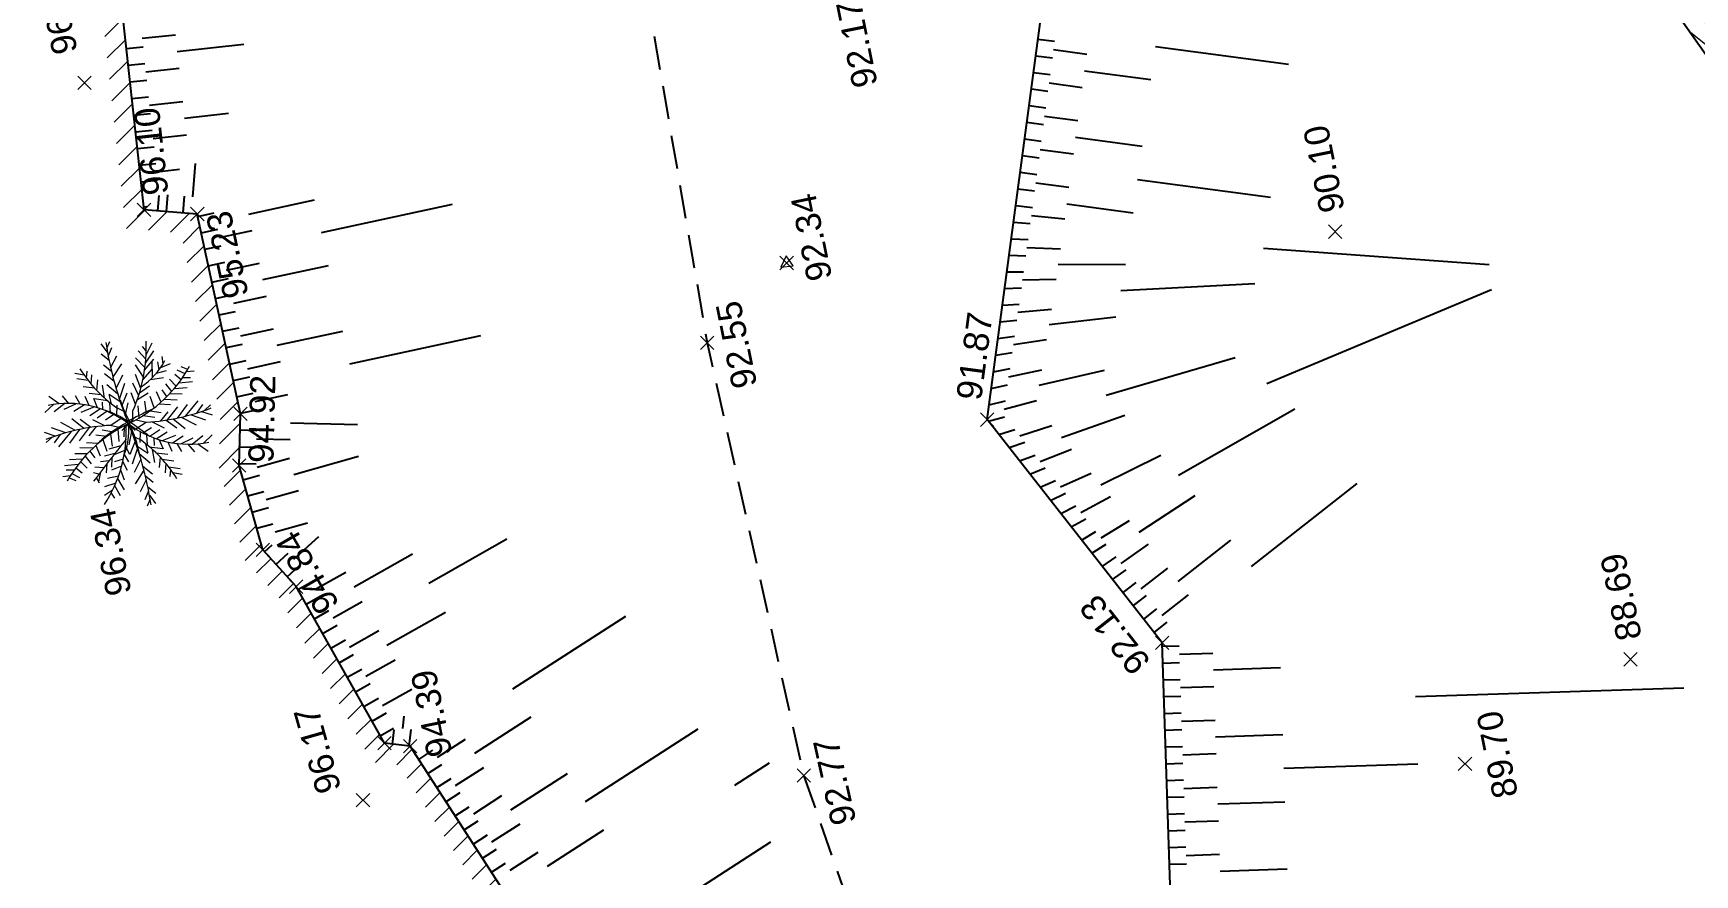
# Model space of a CAD drawing. Extents: x 947 to 1126, y 1788 to 2053.
# Drawn here: x 1018.18 to 1042.96, y 2003.08 to 2015.62 of the extents above; entities that cross this region are included whole.
import ezdxf

# ---------------------------------------------------------------- set-up
doc = ezdxf.new("R2010")
doc.units = 0
doc.header["$LTSCALE"] = 2.5
doc.header["$PDMODE"] = 3
doc.header["$PDSIZE"] = 0.1
doc.linetypes.add('CACH500', pattern=[0.3, 0.2, -0.1])
doc.linetypes.add('CONTINU', pattern=[0])
for name, color, linetype in [('T_Murs', 7, 'Continuous'), ('T_Talus_barbules', 32, 'Continuous'), ('T_Talus_crête', 34, 'Continuous'), ('T_Talus_Pied', 34, 'CACH500')]:
    doc.layers.add(name, color=color, linetype=linetype)
for name, color, linetype, lineweight in [('T_Murs_Hachures', 7, 'Continuous', 0), ('T_Végétaux', 65, 'Continuous', 0), ('TOPOALT', 7, 'Continuous', 0), ('TOPOJIS', 7, 'Continuous', 0)]:
    doc.layers.add(name, color=color, linetype=linetype, lineweight=lineweight)
doc.styles.add('Arial', font='arial.ttf')
pattern_1 = [(45, (0, 0), (-0.176776695, 0.176776695), [])]

# ---------------------------------------------------------------- blocks, each defined once
blk = doc.blocks.new('PointTopo')
at = {"color": 0}
blk.add_point((0, 0), dxfattribs=at)
at = {"layer": 'TOPOALT', "style": 'Arial'}
blk.add_attdef('ALT', (0.125, -0.125), '', height=0.375, dxfattribs=at)
blk = doc.blocks.new('v072')
at = {"color": 0, "linetype": 'Continuous'}
for p, q in [((-0.289, 0.941), (-0.406, 1.036)), ((-0.313, 1.066), (-0.405, 1.19)), ((-0.323, 1.124), (-0.277, 1.226)), ((-0.301, 1), (-0.246, 1.134)), ((-0.266, 0.834), (-0.173, 1.014)), ((0.259, 0.962), (0.146, 1.088)), ((0.265, 1.088), (0.209, 1.151)), ((0.253, 0.901), (0.377, 1.088)), ((0.263, 1.025), (0.351, 1.207)), ((0.515, 0.892), (0.502, 1.004)), ((-0.661, 0.726), (-0.801, 0.749)), ((-0.627, 0.68), (-0.615, 0.786)), ((-0.253, 0.777), (-0.37, 0.871)), ((-0.216, 0.633), (-0.359, 0.746)), ((-0.231, 0.69), (-0.099, 0.894)), ((0.246, 0.838), (0.105, 0.983)), ((0.223, 0.692), (0.105, 0.879)), ((0.214, 0.652), (0.356, 0.816)), ((0.24, 0.797), (0.377, 0.962)), ((0.357, 0.689), (0.354, 0.935)), ((0.417, 0.755), (0.565, 0.795)), ((0.456, 0.804), (0.439, 0.921)), ((0.48, 0.838), (0.628, 0.9)), ((0.843, 0.742), (0.728, 0.799)), ((0.883, 0.806), (0.787, 0.846)), ((0.866, 0.777), (0.977, 0.79)), ((-0.599, 0.643), (-0.772, 0.667)), ((-0.502, 0.528), (-0.678, 0.55)), ((-0.555, 0.588), (-0.547, 0.729)), ((-0.473, 0.497), (-0.456, 0.653)), ((-0.355, 0.383), (-0.386, 0.575)), ((-0.163, 0.448), (-0.324, 0.581)), ((-0.186, 0.527), (-0.085, 0.728)), ((-0.136, 0.366), (-0.053, 0.604)), ((0.152, 0.417), (0.063, 0.607)), ((0.184, 0.524), (0.105, 0.732)), ((0.165, 0.461), (0.314, 0.565)), ((0.326, 0.658), (0.523, 0.69)), ((0.574, 0.407), (0.502, 0.506)), ((0.645, 0.482), (0.557, 0.595)), ((0.713, 0.561), (0.614, 0.663)), ((0.684, 0.527), (0.877, 0.539)), ((0.784, 0.655), (0.692, 0.733)), ((0.749, 0.608), (0.953, 0.629)), ((0.809, 0.69), (0.927, 0.69)), ((-1.118, 0.288), (-1.246, 0.167)), ((-1.034, 0.298), (-1.189, 0.408)), ((-0.95, 0.303), (-1.107, 0.176)), ((-0.887, 0.304), (-0.982, 0.418)), ((-0.78, 0.299), (-0.963, 0.21)), ((-0.654, 0.284), (-0.814, 0.181)), ((-0.719, 0.293), (-0.792, 0.414)), ((-0.505, 0.251), (-0.708, 0.169)), ((-0.588, 0.271), (-0.645, 0.406)), ((-0.409, 0.433), (-0.586, 0.453)), ((-0.46, 0.238), (-0.516, 0.375)), ((-0.31, 0.344), (-0.514, 0.369)), ((-0.38, 0.21), (-0.385, 0.323)), ((-0.123, 0.328), (-0.29, 0.437)), ((-0.252, 0.297), (-0.287, 0.435)), ((-0.268, 0.163), (-0.279, 0.312)), ((-0.175, 0.115), (-0.171, 0.279)), ((-0.1, 0.261), (-0.019, 0.46)), ((-0.047, 0.117), (-0.007, 0.314)), ((0.107, 0.292), (0.042, 0.46)), ((0.133, 0.361), (0.293, 0.46)), ((0.158, 0.083), (0.145, 0.265)), ((0.269, 0.154), (0.244, 0.336)), ((0.383, 0.237), (0.321, 0.406)), ((0.486, 0.323), (0.42, 0.478)), ((0.454, 0.296), (0.626, 0.286)), ((0.532, 0.365), (0.725, 0.357)), ((0.584, 0.058), (0.734, 0.253)), ((0.615, 0.449), (0.801, 0.448)), ((0.73, 0.085), (0.878, 0.287)), ((0.852, 0.113), (1.041, 0.343)), ((1.018, 0.16), (1.109, 0.286)), ((1.139, 0.2), (1.225, 0.28)), ((-0.788, -0.098), (-1.01, 0.017)), ((-0.666, -0.073), (-0.846, 0.073)), ((-0.563, -0.055), (-0.72, 0.063)), ((-0.415, 0.223), (-0.577, 0.118)), ((-0.354, -0.03), (-0.53, 0.059)), ((-0.318, 0.186), (-0.469, 0.085)), ((-0.216, 0.137), (-0.341, 0.054)), ((-0.11, 0.077), (-0.264, -0.025)), ((-0.075, 0.19), (-0.172, 0.237)), ((0.066, 0.033), (0.067, 0.195)), ((0.11, -0.077), (0.264, 0.025)), ((0.117, 0.06), (0.271, 0.024)), ((0.221, 0.123), (0.391, 0.097)), ((0.322, 0.191), (0.489, 0.169)), ((0.354, 0.03), (0.53, -0.059)), ((0.48, 0.043), (0.593, 0.178)), ((0.563, 0.055), (0.72, -0.063)), ((0.666, 0.073), (0.846, -0.073)), ((0.788, 0.098), (1.01, -0.017)), ((0.935, 0.135), (1.15, 0.059)), ((1.091, 0.183), (1.25, 0.131)), ((-1.091, -0.183), (-1.25, -0.131)), ((-1.139, -0.2), (-1.225, -0.28)), ((-0.935, -0.135), (-1.15, -0.059)), ((-1.018, -0.16), (-1.109, -0.286)), ((-0.852, -0.113), (-1.041, -0.343)), ((-0.73, -0.085), (-0.878, -0.287)), ((-0.584, -0.058), (-0.734, -0.253)), ((-0.48, -0.043), (-0.593, -0.178)), ((-0.322, -0.191), (-0.489, -0.169)), ((-0.221, -0.123), (-0.391, -0.097)), ((-0.383, -0.237), (-0.321, -0.406)), ((-0.117, -0.06), (-0.271, -0.024)), ((-0.269, -0.154), (-0.244, -0.336)), ((-0.158, -0.083), (-0.145, -0.265)), ((-0.066, -0.033), (-0.067, -0.195)), ((0.047, -0.117), (0.007, -0.314)), ((0.075, -0.19), (0.172, -0.237)), ((0.175, -0.115), (0.171, -0.279)), ((0.216, -0.137), (0.341, -0.054)), ((0.268, -0.163), (0.279, -0.312)), ((0.318, -0.186), (0.469, -0.085)), ((0.38, -0.21), (0.385, -0.323)), ((0.415, -0.223), (0.577, -0.118)), ((0.46, -0.238), (0.516, -0.375)), ((0.505, -0.251), (0.708, -0.169)), ((0.654, -0.284), (0.814, -0.181)), ((0.78, -0.299), (0.963, -0.21)), ((0.95, -0.303), (1.107, -0.176)), ((1.118, -0.288), (1.246, -0.167)), ((-0.615, -0.449), (-0.801, -0.448)), ((-0.532, -0.365), (-0.725, -0.357)), ((-0.645, -0.482), (-0.557, -0.595)), ((-0.454, -0.296), (-0.626, -0.286)), ((-0.574, -0.407), (-0.502, -0.506)), ((-0.486, -0.323), (-0.42, -0.478)), ((-0.203, -0.444), (-0.356, -0.481)), ((-0.113, -0.328), (-0.293, -0.377)), ((-0.053, -0.399), (-0.218, -0.463)), ((-0.063, -0.46), (0, -0.565)), ((0.136, -0.366), (0.053, -0.604)), ((0.123, -0.328), (0.29, -0.437)), ((0.163, -0.448), (0.324, -0.581)), ((0.252, -0.297), (0.287, -0.435)), ((0.31, -0.344), (0.513, -0.369)), ((0.355, -0.383), (0.386, -0.575)), ((0.409, -0.433), (0.586, -0.453)), ((0.588, -0.271), (0.645, -0.406)), ((0.719, -0.293), (0.792, -0.414)), ((0.887, -0.304), (0.982, -0.418)), ((1.034, -0.298), (1.189, -0.408)), ((-0.749, -0.608), (-0.953, -0.629)), ((-0.809, -0.69), (-0.927, -0.69)), ((-0.684, -0.527), (-0.877, -0.539)), ((-0.843, -0.742), (-0.728, -0.799)), ((-0.784, -0.655), (-0.692, -0.733)), ((-0.713, -0.561), (-0.614, -0.663)), ((-0.442, -0.751), (-0.523, -0.732)), ((-0.368, -0.655), (-0.502, -0.649)), ((-0.416, -0.718), (-0.448, -0.863)), ((-0.286, -0.55), (-0.418, -0.565)), ((-0.324, -0.599), (-0.335, -0.732)), ((-0.25, -0.503), (-0.251, -0.649)), ((-0.103, -0.634), (-0.251, -0.69)), ((-0.077, -0.529), (-0.209, -0.565)), ((-0.118, -0.686), (-0.063, -0.837)), ((-0.085, -0.565), (-0.021, -0.69)), ((0.186, -0.527), (0.085, -0.728)), ((0.231, -0.69), (0.099, -0.894)), ((0.216, -0.633), (0.359, -0.746)), ((0.473, -0.497), (0.456, -0.653)), ((0.502, -0.528), (0.678, -0.55)), ((0.555, -0.588), (0.547, -0.729)), ((0.599, -0.643), (0.772, -0.667)), ((0.627, -0.68), (0.615, -0.786)), ((0.661, -0.726), (0.801, -0.749)), ((-0.866, -0.777), (-0.977, -0.79)), ((-0.883, -0.806), (-0.787, -0.846)), ((-0.48, -0.801), (-0.439, -0.879)), ((-0.19, -0.887), (-0.356, -0.941)), ((-0.237, -0.99), (-0.356, -1.067)), ((-0.149, -0.781), (-0.314, -0.816)), ((-0.206, -0.922), (-0.126, -1.067)), ((-0.163, -0.818), (-0.063, -0.983)), ((0.266, -0.834), (0.173, -1.014)), ((0.253, -0.777), (0.37, -0.871)), ((0.289, -0.941), (0.406, -1.036)), ((-0.259, -1.032), (-0.209, -1.109)), ((0.301, -1), (0.246, -1.134)), ((0.323, -1.124), (0.277, -1.226)), ((0.313, -1.066), (0.405, -1.19))]:
    blk.add_line(p, q, dxfattribs=at)
blk.add_lwpolyline([(0.1, -0.261), (0.019, -0.46), (-0.045, -0.334)], dxfattribs=at)
for centre, radius, start, end in [((4.726, 1.968), 5.119, 188.516, 202.606), ((-2.065, 1.135), 2.33, 336.1943, 2.2988), ((1.006, 1.904), 2.042, 212.1217, 234.7352), ((-0.862, 1.836), 2.026, 295.5696, 331.0899), ((-0.449, 1.481), 1.13, 304.4561, 331.4948), ((-0.898, -1.175), 1.479, 52.5989, 101.7634), ((1.956, 1.067), 2.2, 198.8657, 208.393), ((0.88, -1.851), 2.05, 115.4351, 150.987), ((1.012, -1.936), 2.209, 117.8553, 131.0663), ((-0.652, -0.836), 1.079, 53.632, 73.238), ((2.112, -3.783), 4.368, 114.0335, 119.0967), ((0.898, 1.175), 1.479, 232.5989, 281.7634), ((-2.029, -0.932), 2.248, 12.1313, 24.7386), ((-1.716, -2.72), 3.245, 51.2827, 57.6416), ((0.082, 3.177), 3.159, 273.4205, 291.3892), ((-0.082, -3.177), 3.159, 93.4204, 111.3892), ((36.542, -29.153), 46.631, 141.6662, 142.6422), ((-2.044, -0.104), 2.012, 326.851, 2.4966), ((-0.91, -0.115), 0.915, 337.8337, 5.9061), ((-4.726, -1.968), 5.119, 8.516, 22.606), ((-1.006, -1.904), 2.042, 32.1218, 54.7348)]:
    blk.add_arc(centre, radius, start, end, dxfattribs=at)
blk = doc.blocks.new('t003')
at = {"color": 0}
blk.add_line((0, 0), (0, 0), dxfattribs=at)
blk.add_lwpolyline([(0.259834, -0.149954), (-0.000053, 0.3), (-0.259781, -0.150046)], close=True, dxfattribs=at)

msp = doc.modelspace()

# ---------------------------------------------------------------- hatches: boundary and pattern name
at = {"layer": 'T_Murs_Hachures'}
h = msp.add_hatch(dxfattribs=at)
h.set_pattern_fill('_U', color=256, scale=0.25, angle=141.2526, style=0, pattern_type=0)
h.set_pattern_definition([(141.25258, (0, 0), (-0.15647209, -0.194978166), [])])
edge = h.paths.add_edge_path()
edge.add_arc((1011.406, 2000.875), 2.992, 211.5379, 243.6594, ccw=False)
edge.add_arc((1011.406, 2000.875), 2.992, 192.3352, 211.5379, ccw=False)
edge.add_line((1008.483, 2000.236), (1009.648, 2005.196))
edge.add_line((1009.648, 2005.196), (1011.397, 2012.343))
edge.add_line((1011.397, 2012.343), (1012.591, 2016.948))
edge.add_line((1012.591, 2016.948), (1013.448, 2021.49))
edge.add_line((1013.448, 2021.49), (1013.663, 2022.891))
edge.add_line((1013.663, 2022.891), (1013.734, 2023.28))
edge.add_line((1013.734, 2023.28), (1017.003, 2023.78))
edge.add_line((1017.003, 2023.78), (1025.52, 2025.065))
edge.add_line((1025.52, 2025.065), (1026.655, 2025.184))
edge.add_line((1026.655, 2025.184), (1030.813, 2025.797))
edge.add_line((1030.813, 2025.797), (1035.154, 2026.431))
edge.add_line((1035.154, 2026.431), (1036.629, 2024.254))
edge.add_line((1036.629, 2024.254), (1039.158, 2020.859))
edge.add_line((1039.158, 2020.859), (1041.057, 2018.235))
edge.add_line((1041.057, 2018.235), (1046.461, 2010.566))
edge.add_line((1046.461, 2010.566), (1051.545, 2003.423))
edge.add_line((1051.545, 2003.423), (1052.131, 2003.841))
edge.add_line((1052.131, 2003.841), (1047.048, 2010.981))
edge.add_line((1047.048, 2010.981), (1041.642, 2018.653))
edge.add_line((1041.642, 2018.653), (1039.737, 2021.284))
edge.add_line((1039.737, 2021.284), (1037.216, 2024.671))
edge.add_line((1037.216, 2024.671), (1035.496, 2027.208))
edge.add_line((1035.496, 2027.208), (1030.708, 2026.509))
edge.add_line((1030.708, 2026.509), (1026.232, 2025.906))
edge.add_line((1026.232, 2025.906), (1019.977, 2024.915))
edge.add_line((1019.977, 2024.915), (1015.778, 2024.338))
edge.add_line((1015.778, 2024.338), (1013.332, 2024.125))
edge.add_line((1013.332, 2024.125), (1013.09, 2022.997))
edge.add_line((1013.09, 2022.997), (1012.874, 2021.588))
edge.add_line((1012.874, 2021.588), (1012.021, 2017.071))
edge.add_line((1012.021, 2017.071), (1010.998, 2012.817))
edge.add_line((1010.998, 2012.817), (1010.029, 2008.795))
edge.add_line((1010.029, 2008.795), (1008.021, 2000.243))
edge.add_arc((1011.406, 2000.875), 3.444, 190.5742, 211.5379)
edge.add_arc((1011.406, 2000.875), 3.444, 211.5379, 240.9099)
edge.add_line((1009.732, 1997.866), (1009.829, 1997.848))
edge.add_line((1009.829, 1997.848), (1010.079, 1998.194))
h = msp.add_hatch(dxfattribs=at)
h.set_pattern_fill('_U', color=256, scale=0.25, angle=45, style=0, pattern_type=0)
h.set_pattern_definition(pattern_1)
h.paths.add_polyline_path([(1019.837, 2012.986), (1019.238, 2018.454), (1019.33, 2021.201), (1019.841, 2024.013), (1019.546, 2024.067), (1019.031, 2021.233), (1018.938, 2018.443), (1019.539, 2012.953)])
h = msp.add_hatch(dxfattribs=at)
h.set_pattern_fill('_U', color=256, scale=0.25, angle=45, style=0, pattern_type=0)
h.set_pattern_definition(pattern_1)
h.paths.add_polyline_path([(1032.847, 1995.57), (1030.49, 1996.979), (1026.069, 2001.481), (1023.806, 2004.994), (1023.422, 2005.037), (1022.105, 2007.37), (1021.607, 2007.918), (1021.256, 2009.176), (1021.275, 2009.946), (1020.631, 2012.922), (1019.837, 2012.986), (1019.539, 2012.953), (1019.566, 2012.707), (1020.385, 2012.641), (1020.974, 2009.917), (1020.955, 2009.139), (1021.337, 2007.768), (1021.861, 2007.193), (1023.236, 2004.756), (1023.631, 2004.712), (1025.833, 2001.292), (1030.303, 1996.741), (1032.694, 1995.312)])

# ---------------------------------------------------------------- linework, layer by layer
at = {"layer": 'T_Murs', "flags": 128}
for points in [[(1032.847, 1995.57), (1030.49, 1996.979), (1026.069, 2001.481), (1023.806, 2004.994), (1023.422, 2005.037), (1022.105, 2007.37), (1021.607, 2007.918), (1021.256, 2009.176), (1021.275, 2009.946), (1020.631, 2012.922), (1019.837, 2012.986), (1019.238, 2018.454), (1019.33, 2021.201), (1019.841, 2024.013)], [(1041.057, 2018.235), (1046.461, 2010.566), (1051.545, 2003.423), (1052.131, 2003.841), (1047.048, 2010.981), (1041.642, 2018.653)]]:
    msp.add_lwpolyline(points, dxfattribs=at)
at = {"layer": 'T_Talus_barbules'}
for p, q in [((1019.809, 2015.54), (1020.306, 2015.594)), ((1033.165, 2015.528), (1033.413, 2015.495)), ((1019.574, 2015.388), (1019.823, 2015.415)), ((1020.333, 2015.345), (1021.327, 2015.454)), ((1033.132, 2015.28), (1033.38, 2015.247)), ((1033.396, 2015.371), (1033.892, 2015.305)), ((1034.916, 2015.42), (1036.899, 2015.155)), ((1019.601, 2015.14), (1019.85, 2015.167)), ((1019.864, 2015.042), (1020.361, 2015.097)), ((1033.099, 2015.032), (1033.347, 2014.999)), ((1033.859, 2015.057), (1034.85, 2014.924)), ((1019.629, 2014.891), (1019.877, 2014.918)), ((1033.066, 2014.785), (1033.314, 2014.751)), ((1033.33, 2014.875), (1033.826, 2014.809)), ((1019.656, 2014.642), (1019.904, 2014.67)), ((1019.918, 2014.545), (1020.415, 2014.6)), ((1033.033, 2014.537), (1033.28, 2014.504)), ((1019.683, 2014.394), (1019.932, 2014.421)), ((1020.442, 2014.351), (1021.095, 2014.423)), ((1033, 2014.289), (1033.247, 2014.256)), ((1033.264, 2014.38), (1033.759, 2014.314)), ((1019.71, 2014.145), (1019.959, 2014.173)), ((1019.972, 2014.048), (1020.469, 2014.103)), ((1032.966, 2014.041), (1033.214, 2014.008)), ((1033.726, 2014.066), (1034.717, 2013.933)), ((1019.738, 2013.897), (1019.986, 2013.924)), ((1032.933, 2013.793), (1033.181, 2013.76)), ((1033.198, 2013.884), (1033.693, 2013.818)), ((1019.765, 2013.648), (1020.013, 2013.676)), ((1020.027, 2013.551), (1020.364, 2013.588)), ((1020.564, 2013.178), (1020.604, 2013.677)), ((1032.9, 2013.546), (1033.148, 2013.513)), ((1019.792, 2013.4), (1020.04, 2013.427)), ((1032.867, 2013.298), (1033.115, 2013.265)), ((1033.131, 2013.389), (1033.627, 2013.322)), ((1034.651, 2013.438), (1036.634, 2013.172)), ((1019.833, 2013.027), (1019.878, 2013.032)), ((1020.045, 2012.969), (1020.064, 2013.196)), ((1020.17, 2012.959), (1020.19, 2013.209)), ((1020.419, 2012.939), (1020.439, 2013.188)), ((1021.398, 2012.922), (1022.376, 2013.134)), ((1022.481, 2012.645), (1024.436, 2013.068)), ((1032.834, 2013.05), (1033.082, 2013.021)), ((1033.594, 2013.075), (1034.585, 2012.942)), ((1020.639, 2012.885), (1020.883, 2012.938)), ((1032.801, 2012.802), (1033.05, 2012.781)), ((1033.066, 2012.901), (1033.563, 2012.849)), ((1020.692, 2012.641), (1020.936, 2012.694)), ((1020.962, 2012.572), (1021.451, 2012.678)), ((1032.768, 2012.554), (1033.017, 2012.541)), ((1020.745, 2012.397), (1020.989, 2012.45)), ((1032.734, 2012.307), (1032.984, 2012.301)), ((1033.001, 2012.421), (1033.5, 2012.401)), ((1036.525, 2012.412), (1039.892, 2012.172)), ((1020.798, 2012.152), (1021.042, 2012.205)), ((1021.068, 2012.083), (1021.557, 2012.189)), ((1021.61, 2011.945), (1022.587, 2012.156)), ((1032.701, 2012.059), (1032.951, 2012.061)), ((1033.468, 2012.176), (1034.468, 2012.168)), ((1020.85, 2011.908), (1021.095, 2011.961)), ((1032.668, 2011.811), (1032.918, 2011.821)), ((1032.935, 2011.941), (1033.434, 2011.952)), ((1034.399, 2011.78), (1036.396, 2011.887)), ((1036.579, 2010.398), (1039.925, 2011.799)), ((1020.903, 2011.664), (1021.148, 2011.717)), ((1021.174, 2011.594), (1021.663, 2011.7)), ((1032.635, 2011.563), (1032.884, 2011.58)), ((1020.956, 2011.419), (1021.201, 2011.472)), ((1032.602, 2011.316), (1032.851, 2011.34)), ((1032.867, 2011.46), (1033.366, 2011.502)), ((1033.33, 2011.277), (1034.324, 2011.39)), ((1021.009, 2011.175), (1021.253, 2011.228)), ((1021.28, 2011.106), (1021.769, 2011.212)), ((1021.821, 2010.967), (1022.799, 2011.179)), ((1022.905, 2010.69), (1024.859, 2011.113)), ((1032.569, 2011.068), (1032.817, 2011.1)), ((1032.8, 2010.979), (1033.294, 2011.051)), ((1021.062, 2010.931), (1021.306, 2010.984)), ((1032.536, 2010.82), (1032.782, 2010.859)), ((1034.182, 2010.225), (1036.103, 2010.784)), ((1021.115, 2010.686), (1021.359, 2010.739)), ((1021.386, 2010.617), (1021.874, 2010.723)), ((1032.502, 2010.572), (1032.748, 2010.618)), ((1032.731, 2010.498), (1033.221, 2010.598)), ((1033.183, 2010.37), (1034.157, 2010.597)), ((1021.168, 2010.442), (1021.412, 2010.495)), ((1032.469, 2010.324), (1032.713, 2010.378)), ((1021.221, 2010.198), (1021.465, 2010.251)), ((1021.492, 2010.128), (1021.98, 2010.234)), ((1032.436, 2010.077), (1032.679, 2010.137)), ((1032.661, 2010.016), (1033.145, 2010.143)), ((1021.274, 2009.953), (1021.518, 2010.006)), ((1022.022, 2009.81), (1023.022, 2009.785)), ((1032.425, 2009.835), (1032.666, 2009.901)), ((1033.518, 2009.592), (1034.461, 2009.924)), ((1035.258, 2009.029), (1036.996, 2010.018)), ((1021.269, 2009.704), (1021.519, 2009.697)), ((1021.516, 2009.572), (1022.016, 2009.56)), ((1032.579, 2009.638), (1032.818, 2009.711)), ((1032.894, 2009.616), (1033.371, 2009.769)), ((1021.263, 2009.454), (1021.513, 2009.447)), ((1022.072, 2009.043), (1023.035, 2009.312)), ((1032.734, 2009.441), (1032.971, 2009.521)), ((1032.888, 2009.245), (1033.123, 2009.331)), ((1033.199, 2009.236), (1033.665, 2009.416)), ((1034.102, 2008.887), (1034.999, 2009.327)), ((1021.257, 2009.204), (1021.507, 2009.198)), ((1021.523, 2009.149), (1022.005, 2009.284)), ((1033.042, 2009.048), (1033.274, 2009.141)), ((1033.502, 2008.857), (1033.957, 2009.063)), ((1021.316, 2008.962), (1021.557, 2009.029)), ((1021.657, 2008.668), (1022.139, 2008.802)), ((1033.197, 2008.852), (1033.426, 2008.952)), ((1036.349, 2007.671), (1037.922, 2008.906)), ((1021.383, 2008.721), (1021.624, 2008.788)), ((1033.351, 2008.655), (1033.577, 2008.762)), ((1033.506, 2008.458), (1033.728, 2008.572)), ((1033.804, 2008.477), (1034.246, 2008.711)), ((1034.673, 2008.181), (1035.51, 2008.729)), ((1021.45, 2008.48), (1021.691, 2008.547)), ((1021.517, 2008.239), (1021.758, 2008.307)), ((1021.792, 2008.186), (1022.273, 2008.321)), ((1033.66, 2008.262), (1033.879, 2008.382)), ((1034.105, 2008.097), (1034.532, 2008.358)), ((1022.072, 2007.778), (1022.442, 2008.115)), ((1024.084, 2007.424), (1025.248, 2008.081)), ((1033.814, 2008.065), (1034.03, 2008.192)), ((1035.253, 2007.447), (1036.04, 2008.064)), ((1021.635, 2007.887), (1021.749, 2007.991)), ((1021.803, 2007.702), (1021.988, 2007.871)), ((1022.968, 2007.368), (1023.838, 2007.859)), ((1033.969, 2007.868), (1034.18, 2008.002)), ((1034.123, 2007.672), (1034.33, 2007.812)), ((1034.405, 2007.717), (1034.815, 2008.004)), ((1021.971, 2007.518), (1022.156, 2007.686)), ((1022.409, 2007.34), (1022.845, 2007.586)), ((1034.278, 2007.475), (1034.48, 2007.622)), ((1034.706, 2007.335), (1035.099, 2007.643)), ((1022.13, 2007.326), (1022.348, 2007.449)), ((1034.432, 2007.279), (1034.63, 2007.432)), ((1022.253, 2007.108), (1022.471, 2007.231)), ((1022.655, 2006.905), (1023.09, 2007.15)), ((1034.586, 2007.082), (1034.783, 2007.236)), ((1035.015, 2006.941), (1035.408, 2007.25)), ((1022.376, 2006.891), (1022.594, 2007.013)), ((1023.459, 2006.497), (1024.33, 2006.989)), ((1025.337, 2005.849), (1027.018, 2006.932)), ((1034.741, 2006.885), (1034.937, 2007.04)), ((1034.895, 2006.689), (1035.092, 2006.843)), ((1022.499, 2006.673), (1022.716, 2006.796)), ((1022.622, 2006.455), (1022.839, 2006.578)), ((1022.901, 2006.469), (1023.336, 2006.715)), ((1022.744, 2006.237), (1022.962, 2006.36)), ((1035.019, 2006.481), (1035.269, 2006.489)), ((1035.273, 2006.364), (1035.773, 2006.381)), ((1022.867, 2006.02), (1023.085, 2006.142)), ((1023.146, 2006.034), (1023.582, 2006.279)), ((1035.027, 2006.231), (1035.277, 2006.239)), ((1035.781, 2006.131), (1036.78, 2006.164)), ((1022.99, 2005.802), (1023.208, 2005.925)), ((1023.392, 2005.598), (1023.828, 2005.844)), ((1035.035, 2005.981), (1035.285, 2005.989)), ((1035.289, 2005.865), (1035.789, 2005.881)), ((1038.796, 2005.731), (1042.794, 2005.864)), ((1023.113, 2005.584), (1023.331, 2005.707)), ((1035.044, 2005.731), (1035.294, 2005.74)), ((1023.236, 2005.366), (1023.454, 2005.489)), ((1023.695, 2005.258), (1023.715, 2005.441)), ((1024.767, 2004.887), (1025.608, 2005.429)), ((1035.052, 2005.481), (1035.302, 2005.49)), ((1035.306, 2005.365), (1035.806, 2005.381)), ((1023.359, 2005.149), (1023.555, 2005.26)), ((1023.543, 2005.023), (1023.567, 2005.236)), ((1023.791, 2004.995), (1023.819, 2005.244)), ((1024.211, 2004.827), (1024.632, 2005.097)), ((1026.42, 2004.168), (1028.101, 2005.251)), ((1035.06, 2005.232), (1035.31, 2005.24)), ((1035.814, 2005.132), (1036.814, 2005.165)), ((1023.933, 2004.796), (1024.144, 2004.932)), ((1035.069, 2004.982), (1035.319, 2004.99)), ((1035.323, 2004.865), (1035.822, 2004.882)), ((1024.069, 2004.586), (1024.279, 2004.722)), ((1024.482, 2004.406), (1024.902, 2004.677)), ((1025.308, 2004.046), (1026.149, 2004.588)), ((1028.643, 2004.41), (1029.164, 2004.745)), ((1035.077, 2004.732), (1035.327, 2004.74)), ((1036.83, 2004.665), (1038.829, 2004.732)), ((1024.204, 2004.376), (1024.414, 2004.511)), ((1035.085, 2004.482), (1035.335, 2004.49)), ((1035.339, 2004.365), (1035.839, 2004.382)), ((1024.339, 2004.166), (1024.55, 2004.301)), ((1024.475, 2003.956), (1024.685, 2004.091)), ((1024.753, 2003.986), (1025.173, 2004.257)), ((1035.094, 2004.232), (1035.344, 2004.24)), ((1035.847, 2004.132), (1036.847, 2004.165)), ((1024.61, 2003.745), (1024.82, 2003.881)), ((1035.102, 2003.982), (1035.352, 2003.991)), ((1035.356, 2003.866), (1035.856, 2003.882)), ((1024.746, 2003.535), (1024.956, 2003.671)), ((1025.023, 2003.566), (1025.444, 2003.836)), ((1025.85, 2003.206), (1026.691, 2003.747)), ((1035.11, 2003.732), (1035.36, 2003.741)), ((1024.881, 2003.325), (1025.091, 2003.46)), ((1025.294, 2003.145), (1025.715, 2003.416)), ((1027.503, 2002.486), (1029.184, 2003.569)), ((1035.119, 2003.483), (1035.368, 2003.491)), ((1035.373, 2003.366), (1035.872, 2003.383)), ((1025.016, 2003.115), (1025.227, 2003.25)), ((1035.127, 2003.233), (1035.377, 2003.241)), ((1035.881, 2003.133), (1036.88, 2003.166))]:
    msp.add_line(p, q, dxfattribs=at)
at = {"layer": 'T_Talus_crête', "flags": 128}
msp.add_lwpolyline([(1040.942, 1979.696), (1040.277, 1985.868), (1037.943, 1992.131), (1040.357, 1993.356), (1038.831, 1995.882), (1036.918, 1995.881), (1035.222, 2000.37), (1035.017, 2006.533), (1032.407, 2009.858), (1033.585, 2018.666), (1030.709, 2025.69)], dxfattribs=at)
at = {"layer": 'T_Talus_Pied', "flags": 128}
msp.add_lwpolyline([(1026.792, 2023.777), (1026.974, 2018.274), (1028.233, 2011.004), (1029.673, 2004.557), (1031.904, 1998.17), (1032.847, 1995.57)], dxfattribs=at)

# ---------------------------------------------------------------- block references
at = {"layer": 'T_Végétaux'}
msp.add_blockref('v072', (1019.605, 2009.797), dxfattribs=at)
at = {"layer": 'TOPOJIS'}
ref = msp.add_blockref('PointTopo', (1030.336, 2017.309), dxfattribs=dict(at, rotation=82.3819356930828))
ref.add_attrib('ALT', '92.17', (1030.777, 2014.849), dxfattribs={"layer": 'TOPOALT', "height": 0.375, "rotation": 101.3966, "style": 'Arial'})
ref = msp.add_blockref('PointTopo', (1018.948, 2014.876), dxfattribs=at)
ref.add_attrib('ALT', '96.54', (1018.848, 2015.344), dxfattribs={"layer": 'TOPOALT', "height": 0.375, "rotation": 101.3966, "style": 'Arial'})
ref = msp.add_blockref('PointTopo', (1019.837, 2012.986), dxfattribs=dict(at, rotation=276.2525796842289))
ref.add_attrib('ALT', '96.10', (1020.201, 2013.224), dxfattribs={"layer": 'TOPOALT', "height": 0.375, "rotation": 96.2526, "style": 'Arial'})
ref = msp.add_blockref('PointTopo', (1037.595, 2012.659), dxfattribs=at)
ref.add_attrib('ALT', '90.10', (1037.74, 2012.987), dxfattribs={"layer": 'TOPOALT', "height": 0.375, "rotation": 101.3966, "style": 'Arial'})
ref = msp.add_blockref('PointTopo', (1020.631, 2012.922), dxfattribs=dict(at, rotation=282.2164404632244))
ref.add_attrib('ALT', '95.23', (1021.399, 2011.713), dxfattribs={"layer": 'TOPOALT', "height": 0.375, "rotation": 102.2164, "style": 'Arial'})
ref = msp.add_blockref('PointTopo', (1029.418, 2012.192), dxfattribs=at)
ref.add_attrib('ALT', '92.34', (1030.099, 2011.968), dxfattribs={"layer": 'TOPOALT', "height": 0.375, "rotation": 101.3966, "style": 'Arial'})
at = {"layer": 'TOPOJIS', "color": 1, "linetype": 'CONTINU', "xscale": 0.3497957553710777, "yscale": 0.3497957553710777, "zscale": 0.3497957553710777, "rotation": 5.209811880566408}
msp.add_blockref('t003', (1029.418, 2012.192), dxfattribs=at)
at = {"layer": 'TOPOJIS'}
ref = msp.add_blockref('PointTopo', (1028.233, 2011.004), dxfattribs=dict(at, rotation=279.8243136015273))
ref.add_attrib('ALT', '92.55', (1028.981, 2010.368), dxfattribs={"layer": 'TOPOALT', "height": 0.375, "rotation": 101.3966, "style": 'Arial'})
ref = msp.add_blockref('PointTopo', (1032.407, 2009.858), dxfattribs=dict(at, rotation=82.3819356930828))
ref.add_attrib('ALT', '91.87', (1032.316, 2010.131), dxfattribs={"layer": 'TOPOALT', "height": 0.375, "rotation": 82.3819, "style": 'Arial'})
ref = msp.add_blockref('PointTopo', (1021.256, 2009.176), dxfattribs=dict(at, rotation=88.57651748284127))
ref.add_attrib('ALT', '94.92', (1021.765, 2009.208), dxfattribs={"layer": 'TOPOALT', "height": 0.375, "rotation": 88.5765, "style": 'Arial'})
for p, rotation in [((1021.275, 2009.946), 282.2164404632244), ((1021.607, 2007.918), 285.5855732837294), ((1023.422, 2005.037), 353.5889350614647)]:
    msp.add_blockref('PointTopo', p, dxfattribs=dict(at, rotation=rotation))
ref = msp.add_blockref('PointTopo', (1019.605, 2009.797), dxfattribs=dict(at, rotation=282.2164404632244))
ref.add_attrib('ALT', '96.34', (1019.652, 2007.278), dxfattribs={"layer": 'TOPOALT', "height": 0.375, "rotation": 101.3966, "style": 'Arial'})
ref = msp.add_blockref('PointTopo', (1022.105, 2007.37), dxfattribs=dict(at, rotation=312.2964575008328))
ref.add_attrib('ALT', '94.84', (1022.759, 2007.105), dxfattribs={"layer": 'TOPOALT', "height": 0.375, "rotation": 119.953, "style": 'Arial'})
ref = msp.add_blockref('PointTopo', (1042, 2006.287), dxfattribs=at)
ref.add_attrib('ALT', '88.69', (1042.17, 2006.611), dxfattribs={"layer": 'TOPOALT', "height": 0.375, "rotation": 101.3966, "style": 'Arial'})
ref = msp.add_blockref('PointTopo', (1035.017, 2006.533), dxfattribs=dict(at, rotation=308.1381593842703))
ref.add_attrib('ALT', '92.13', (1034.862, 2006.253), dxfattribs={"layer": 'TOPOALT', "height": 0.375, "rotation": 128.1382, "style": 'Arial'})
ref = msp.add_blockref('PointTopo', (1023.806, 2004.994), dxfattribs=dict(at, rotation=353.5889350614647))
ref.add_attrib('ALT', '94.39', (1024.435, 2004.875), dxfattribs={"layer": 'TOPOALT', "height": 0.375, "rotation": 101.3966, "style": 'Arial'})
ref = msp.add_blockref('PointTopo', (1023.101, 2004.19), dxfattribs=at)
ref.add_attrib('ALT', '96.17', (1022.78, 2004.353), dxfattribs={"layer": 'TOPOALT', "height": 0.375, "rotation": 105.8612, "style": 'Arial'})
ref = msp.add_blockref('PointTopo', (1039.532, 2004.731), dxfattribs=at)
ref.add_attrib('ALT', '89.70', (1040.325, 2004.262), dxfattribs={"layer": 'TOPOALT', "height": 0.375, "rotation": 101.3966, "style": 'Arial'})
ref = msp.add_blockref('PointTopo', (1029.673, 2004.557), dxfattribs=dict(at, rotation=282.590073430043))
ref.add_attrib('ALT', '92.77', (1030.459, 2003.867), dxfattribs={"layer": 'TOPOALT', "height": 0.375, "rotation": 102.5901, "style": 'Arial'})

doc.saveas('drawing.dxf')
